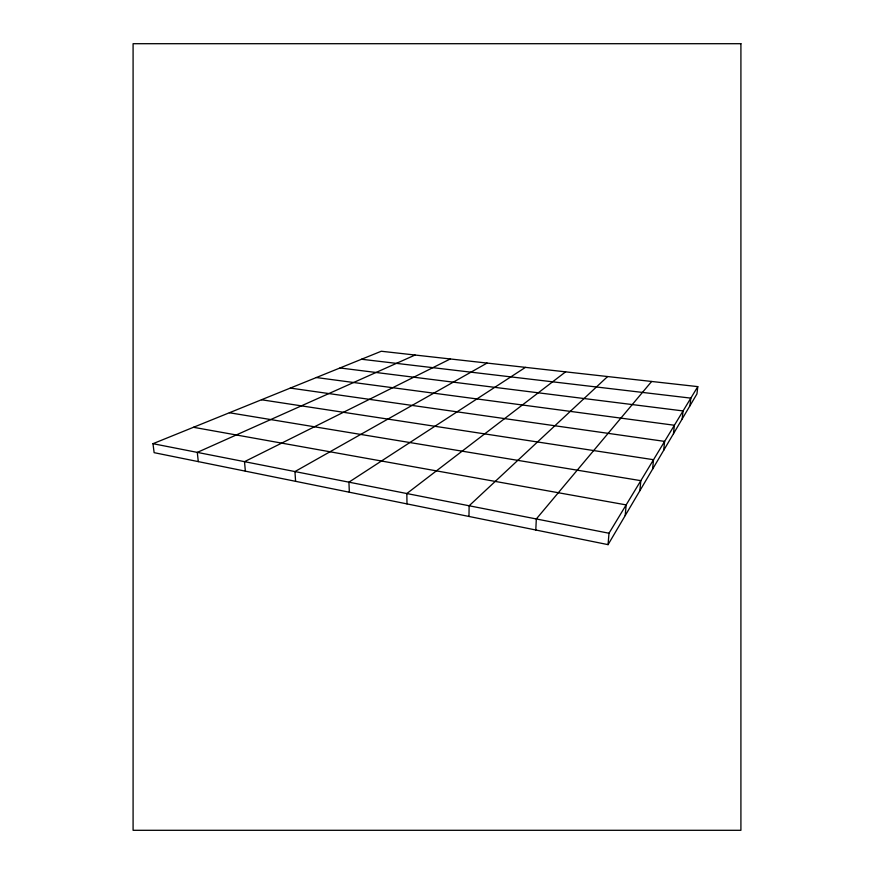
<?xml version="1.0" encoding="UTF-8"?>
<svg xmlns="http://www.w3.org/2000/svg" width="874" height="874" viewBox="0 0 874 874"><rect width="100%" height="100%" fill="white"/><g stroke="black" fill="none" stroke-linecap="round" stroke-linejoin="round"><path stroke-width="1.31" d="M468.967 516.458L469.13 505.773L607.616 376.541M535.795 529.994L536.319 518.959L651.633 381.468M608.064 544.644L608.992 533.238L697.791 386.625L381.272 351.25L152.972 443.686L154.13 452.666L608.064 544.644L696.949 393.912L697.791 386.625M625.205 515.562L626.155 504.899L193.471 427.288M639.877 490.675L640.828 480.667L229.403 412.747M652.583 469.13L653.523 459.713L261.49 399.757M663.694 450.307L664.611 441.392L290.31 388.078M673.483 433.701L674.389 425.256L316.344 377.535M682.179 418.952L683.064 410.933L339.986 367.965M689.957 405.776L690.821 398.129L361.541 359.247M565.609 371.854L406.836 493.537L406.989 503.894M525.46 367.364L348.934 482.164L349.338 492.215M487.069 363.071L294.953 471.567L295.587 481.323M450.296 358.963L244.512 461.669L245.354 471.152M415.063 355.03L197.284 452.393L198.3 461.614M152.972 443.686L608.992 533.238M740.912 43.7L133.088 43.7L133.088 830.3L740.912 830.3L740.912 43.7"/></g></svg>
